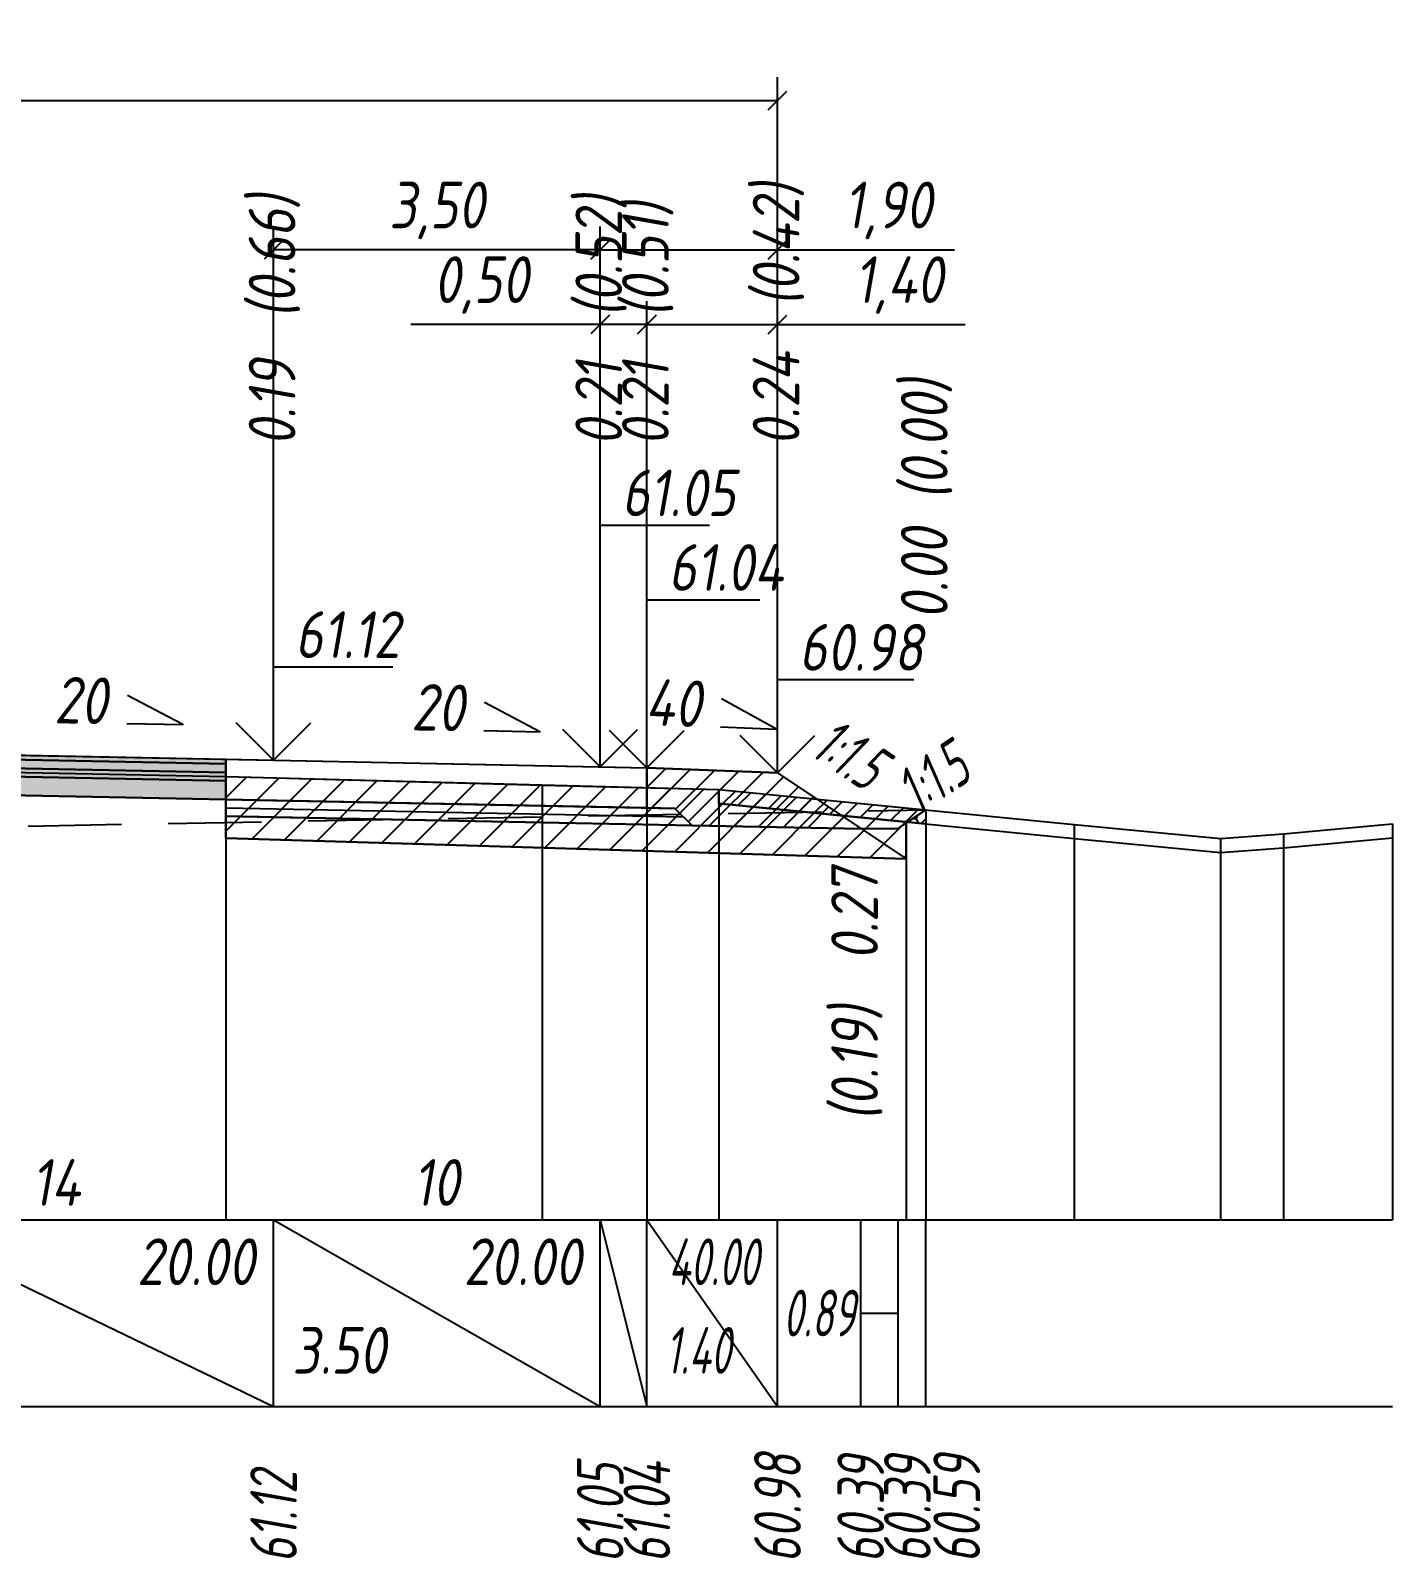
# Model space of a CAD drawing. Extents: x -717 to 1451, y -133302 to 233.
# Drawn here: x 166.4 to 239.4, y -60150.2 to -60068.3 of the extents above; entities that cross this region are included whole.
import ezdxf
from ezdxf.enums import TextEntityAlignment as Align

# ---------------------------------------------------------------- set-up
doc = ezdxf.new("R2010")
doc.units = 0
doc.linetypes.add('штриховая', pattern=[0.75, 0.5, -0.25])
for name, color, linetype in [('Интерполированный поперечник', 2, 'Continuous'), ('Код_514', 1, 'Continuous'), ('Контур_0', 7, 'Continuous'), ('Контур_2521', 7, 'Continuous'), ('Контур_2564', 7, 'Continuous'), ('Контур_2660', 7, 'Continuous'), ('Контур_2665', 7, 'Continuous'), ('Контур_400', 7, 'Continuous'), ('Контур_508', 7, 'Continuous'), ('Контур_512', 7, 'Continuous'), ('Контур_513', 7, 'Continuous'), ('Контур_818', 7, 'Continuous'), ('Красный поперечник', 1, 'Continuous'), ('Объём_2501', 7, 'Continuous'), ('Объём_2564', 7, 'Continuous'), ('Объём_2650', 7, 'Continuous'), ('Объём_2660', 7, 'Continuous'), ('Объём_2661', 7, 'Continuous'), ('Объём_2662', 7, 'Continuous'), ('Объём_2663', 7, 'Continuous'), ('Объём_2664', 7, 'Continuous'), ('Объём_2665', 7, 'Continuous'), ('Объём_2666', 7, 'Continuous'), ('Объём_2667', 7, 'Continuous'), ('Объём_2668', 7, 'Continuous'), ('Объём_2669', 7, 'Continuous'), ('Объём_2675', 7, 'Continuous'), ('Объём_2753', 7, 'Continuous'), ('Откосы', 7, 'Continuous'), ('Отметки покрытия', 7, 'Continuous'), ('Рабочие отметки', 7, 'Continuous'), ('Рабочие отметки доп.', 7, 'Continuous'), ('Слои выравнивания', 7, 'Continuous'), ('Таблица', 7, 'Continuous'), ('Уклоны проезжей части', 7, 'Continuous'), ('Черный поперечник', 3, 'Continuous')]:
    doc.layers.add(name, color=color, linetype=linetype)
for name, color, linetype, true_color in [('Контур_2540', 2, 'Continuous', 0xffff00), ('Контур_2560', 2, 'Continuous', 0xffff00), ('Контур_2561', 7, 'Continuous', 0xff8040), ('Контур_2562', 3, 'Continuous', 0x00ff00), ('Контур_2563', 7, 'Continuous', 0xff8000), ('Контур_2570', 7, 'Continuous', 0x80ff00), ('Контур_2725', 7, 'Continuous', 0x323232), ('Контур_2736', 4, 'Continuous', 0x00ffff), ('Контур_2737', 4, 'Continuous', 0x00ffff), ('Контур_2738', 4, 'Continuous', 0x00ffff), ('Контур_2739', 4, 'Continuous', 0x00ffff), ('Контур_2741', 4, 'Continuous', 0x00ffff), ('Контур_2742', 4, 'Continuous', 0x00ffff), ('Контур_2743', 4, 'Continuous', 0x00ffff), ('Контур_2744', 7, 'Continuous', 0xa4ffff), ('Контур_2745', 7, 'Continuous', 0xa4ffff), ('Контур_2747', 4, 'Continuous', 0x00ffff), ('Контур_2748', 4, 'Continuous', 0x00ffff), ('Контур_2749', 4, 'Continuous', 0x00ffff), ('Контур_2750', 4, 'Continuous', 0x00ffff), ('Контур_2751', 4, 'Continuous', 0x00ffff), ('Контур_2752', 4, 'Continuous', 0x00ffff), ('Контур_2760', 7, 'Continuous', 0x323232), ('Контур_2761', 7, 'Continuous', 0x323232), ('Контур_2762', 7, 'Continuous', 0x323232), ('Контур_2763', 7, 'Continuous', 0x323232), ('Контур_402', 7, 'Continuous', 0xff6464), ('Контур_703', 4, 'Continuous', 0x00ffff), ('Контур_705', 4, 'Continuous', 0x00ffff), ('Контур_707', 4, 'Continuous', 0x00ffff), ('Контур_720', 131, 'Continuous', 0xaaffff), ('Объём_2500', 7, 'Continuous', 0xc0c0c0), ('Объём_2520', 7, 'Continuous', 0x80ffff), ('Объём_2540', 2, 'Continuous', 0xffff00), ('Объём_2560', 2, 'Continuous', 0xffff00), ('Объём_2561', 7, 'Continuous', 0xff8040), ('Объём_2562', 3, 'Continuous', 0x00ff00), ('Объём_2563', 7, 'Continuous', 0xff8000), ('Объём_2570', 7, 'Continuous', 0x80ff00), ('Объём_2600', 7, 'Continuous', 0x808000), ('Объём_2746', 2, 'Continuous', 0xffff00)]:
    doc.layers.add(name, color=color, linetype=linetype, true_color=true_color)
doc.styles.get("Standard").update_dxf_attribs({"font": 'txt', "height": 2.5})
doc.styles.add('М', font='romand.shx', dxfattribs={"width": 0.8, "oblique": 10, "height": 2.5})
doc.dimstyles.new('ISO-25', dxfattribs={"dimtxt": 2.5, "dimasz": 2.5, "dimexe": 1.25, "dimexo": 0.625, "dimtad": 1, "dimtxsty": 'Standard', "dimcen": 2.5, "dimadec": 0, "dimazin": 0, "dimtfac": 1, "dimtmove": 0, "dimatfit": 3, "dimfxl": 1, "dimarcsym": 0})

# ---------------------------------------------------------------- blocks, each defined once
blk = doc.blocks.new('_Oblique')
at = {"color": 0, "linetype": 'ByBlock', "lineweight": -2}
blk.add_line((-0.5, -0.5), (0.5, 0.5), dxfattribs=at)
blk = doc.blocks.new('*D1438')
at = {"color": 0, "lineweight": -2, "transparency": 16777216}
for p, q in [((199.418, -60107.212), (199.418, -60082.772)), ((206.418, -60107.492), (206.418, -60082.772)), ((199.418, -60084.022), (206.418, -60084.022)), ((206.418, -60084.022), (216.461, -60084.022))]:
    blk.add_line(p, q, dxfattribs=at)
at = {"layer": 'Defpoints', "color": 0, "transparency": 16777216}
for p in [(206.418, -60084.022), (199.418, -60107.837), (206.418, -60108.117)]:
    blk.add_point(p, dxfattribs=at)
at = {"color": 0, "lineweight": -2, "transparency": 16777216, "rotation": 180}
blk.add_blockref('_Oblique', (199.418, -60084.022), dxfattribs=at)
at = {"color": 0, "lineweight": -2, "transparency": 16777216}
blk.add_blockref('_Oblique', (206.418, -60084.022), dxfattribs=at)
at = {"color": 0, "transparency": 16777216, "insert": (212.92, -60081.909), "char_height": 2.5, "width": 8.75, "attachment_point": 5, "style": 'М'}
blk.add_mtext('1,40', dxfattribs=at)
blk = doc.blocks.new('*D1440')
at = {"color": 0, "lineweight": -2, "transparency": 16777216}
for p, q in [((196.918, -60107.162), (196.918, -60082.772)), ((199.418, -60107.212), (199.418, -60082.772)), ((196.918, -60084.022), (186.78, -60084.022)), ((199.418, -60084.022), (196.918, -60084.022))]:
    blk.add_line(p, q, dxfattribs=at)
at = {"layer": 'Defpoints', "color": 0, "transparency": 16777216}
for p in [(199.418, -60084.022), (196.918, -60107.787), (199.418, -60107.837)]:
    blk.add_point(p, dxfattribs=at)
at = {"color": 0, "lineweight": -2, "transparency": 16777216, "rotation": 180}
blk.add_blockref('_Oblique', (196.918, -60084.022), dxfattribs=at)
at = {"color": 0, "lineweight": -2, "transparency": 16777216}
blk.add_blockref('_Oblique', (199.418, -60084.022), dxfattribs=at)
at = {"color": 0, "transparency": 16777216, "insert": (190.542, -60081.909), "char_height": 2.5, "width": 9.16667, "attachment_point": 5, "style": 'М'}
blk.add_mtext('0,50', dxfattribs=at)
blk = doc.blocks.new('*D1442')
at = {"color": 0, "lineweight": -2, "transparency": 16777216}
for p, q in [((179.418, -60106.812), (179.418, -60078.772)), ((196.918, -60107.162), (196.918, -60078.772)), ((196.918, -60080.022), (179.418, -60080.022))]:
    blk.add_line(p, q, dxfattribs=at)
at = {"layer": 'Defpoints', "color": 0, "transparency": 16777216}
for p in [(179.418, -60080.022), (179.418, -60107.437), (196.918, -60107.787)]:
    blk.add_point(p, dxfattribs=at)
at = {"color": 0, "lineweight": -2, "transparency": 16777216, "rotation": 180}
blk.add_blockref('_Oblique', (179.418, -60080.022), dxfattribs=at)
at = {"color": 0, "lineweight": -2, "transparency": 16777216}
blk.add_blockref('_Oblique', (196.918, -60080.022), dxfattribs=at)
at = {"color": 0, "transparency": 16777216, "insert": (188.168, -60077.909), "char_height": 2.5, "width": 9.58333, "attachment_point": 5, "style": 'М'}
blk.add_mtext('3,50', dxfattribs=at)
blk = doc.blocks.new('*D1443')
at = {"color": 0, "lineweight": -2, "transparency": 16777216}
for p, q in [((196.918, -60107.162), (196.918, -60078.772)), ((206.418, -60107.492), (206.418, -60078.772)), ((196.918, -60080.022), (206.418, -60080.022)), ((206.418, -60080.022), (215.889, -60080.022))]:
    blk.add_line(p, q, dxfattribs=at)
at = {"layer": 'Defpoints', "color": 0, "transparency": 16777216}
for p in [(196.918, -60080.022), (196.918, -60107.787), (206.418, -60108.117)]:
    blk.add_point(p, dxfattribs=at)
at = {"color": 0, "lineweight": -2, "transparency": 16777216, "rotation": 180}
blk.add_blockref('_Oblique', (196.918, -60080.022), dxfattribs=at)
at = {"color": 0, "lineweight": -2, "transparency": 16777216}
blk.add_blockref('_Oblique', (206.418, -60080.022), dxfattribs=at)
at = {"color": 0, "transparency": 16777216, "insert": (212.349, -60077.909), "char_height": 2.5, "width": 8.75, "attachment_point": 5, "style": 'М'}
blk.add_mtext('1,90', dxfattribs=at)
blk = doc.blocks.new('*D1445')
at = {"color": 0, "lineweight": -2, "transparency": 16777216}
for p, q in [((110.918, -60107.492), (110.918, -60070.772)), ((206.418, -60107.492), (206.418, -60070.772)), ((110.918, -60072.022), (206.418, -60072.022))]:
    blk.add_line(p, q, dxfattribs=at)
at = {"layer": 'Defpoints', "color": 0, "transparency": 16777216}
for p in [(206.418, -60072.022), (110.918, -60108.117), (206.418, -60108.117)]:
    blk.add_point(p, dxfattribs=at)
at = {"color": 0, "lineweight": -2, "transparency": 16777216, "rotation": 180}
blk.add_blockref('_Oblique', (110.918, -60072.022), dxfattribs=at)
at = {"color": 0, "lineweight": -2, "transparency": 16777216}
blk.add_blockref('_Oblique', (206.418, -60072.022), dxfattribs=at)
at = {"color": 0, "transparency": 16777216, "insert": (158.668, -60069.909), "char_height": 2.5, "width": 10.41667, "attachment_point": 5, "style": 'М'}
blk.add_mtext('19,10', dxfattribs=at)

msp = doc.modelspace()

# ---------------------------------------------------------------- hatches: boundary and pattern name
at = {"layer": 'Объём_2563'}
h = msp.add_hatch(dxfattribs=at)
h.set_pattern_fill('ANSI31', color=256, scale=0.3)
h.paths.add_polyline_path([(201.837, -60110.873), (200.918, -60109.954), (199.418, -60109.924), (199.418, -60107.774), (206.418, -60108.054), (210.918, -60111.054)])
at = {"layer": 'Объём_2570'}
h = msp.add_hatch(dxfattribs=at)
h.set_pattern_fill('ANSI31', color=256, scale=0.2)
h.paths.add_polyline_path([(214.357, -60110.783), (203.273, -60109.698), (203.273, -60108.948), (214.357, -60110.033)])
at = {"layer": 'Объём_2600'}
h = msp.add_hatch(dxfattribs=at)
h.set_pattern_fill('ANSI31', color=6, scale=0.4)
h.paths.add_polyline_path([(213.31, -60110.732), (213.31, -60112.649), (176.869, -60111.556), (176.869, -60108.248), (203.273, -60108.948), (203.273, -60109.698), (213.376, -60110.687)])
h = msp.add_hatch(dxfattribs=at)
h.set_pattern_fill('HONEY', color=5, scale=0.3)
h.paths.add_polyline_path([(213.376, -60110.687), (214.357, -60110.033), (214.357, -60110.783)])
at = {"layer": 'Слои выравнивания'}
for color, points in [(2, [(158.668, -60106.959), (162.545, -60107.037), (176.869, -60107.323), (176.869, -60107.573), (162.545, -60107.287), (158.668, -60107.209)]), (3, [(158.668, -60107.209), (162.545, -60107.287), (176.869, -60107.573), (176.869, -60108.023), (162.545, -60107.737), (158.668, -60107.659)]), (4, [(158.668, -60107.659), (162.545, -60107.737), (176.869, -60108.023), (176.869, -60108.473), (162.545, -60108.187), (158.668, -60108.109)]), (5, [(158.668, -60108.109), (162.545, -60108.187), (176.869, -60108.473), (176.869, -60109.473), (162.545, -60109.187), (158.668, -60109.109)])]:
    msp.add_hatch(color=color, dxfattribs=at).paths.add_polyline_path(points)

# ---------------------------------------------------------------- linework, layer by layer
at = {"layer": 'Интерполированный поперечник', "linetype": 'штриховая', "ltscale": 10, "flags": 128}
msp.add_lwpolyline([(91.284, -60112.247), (214.357, -60110.033)], dxfattribs=at)
at = {"layer": 'Код_514'}
for p, q in [((158.668, -60132), (179.418, -60142)), ((179.418, -60142), (179.418, -60132)), ((179.418, -60132), (196.918, -60142)), ((196.918, -60142), (196.918, -60132)), ((196.918, -60132), (199.418, -60142)), ((199.418, -60142), (199.418, -60132)), ((199.418, -60132), (206.418, -60142)), ((206.418, -60142), (206.418, -60132)), ((210.872, -60142), (210.872, -60132)), ((212.872, -60142), (212.872, -60132)), ((214.357, -60142), (214.357, -60132)), ((210.872, -60137), (212.872, -60137))]:
    msp.add_line(p, q, dxfattribs=at)
at = {"layer": 'Контур_0', "flags": 128}
for points in [[(176.869, -60107.323), (199.418, -60107.774), (199.418, -60109.924), (176.869, -60109.473), (176.869, -60107.323), (176.869, -60107.323)], [(206.418, -60108.054), (209.517, -60110.12), (209.517, -60110.12), (209.517, -60110.12), (209.517, -60110.12), (209.517, -60110.12), (209.517, -60110.12), (209.517, -60110.12), (209.517, -60110.12), (209.517, -60110.12), (209.517, -60110.12), (209.517, -60110.12), (209.517, -60110.12), (209.517, -60110.12), (209.517, -60110.12), (210.872, -60111.024)], [(206.418, -60108.054), (209.517, -60110.12), (209.517, -60110.12), (209.517, -60110.12), (209.517, -60110.12), (209.517, -60110.12), (209.517, -60110.12), (209.517, -60110.12), (209.517, -60110.12), (209.517, -60110.12), (209.517, -60110.12), (209.517, -60110.12), (209.517, -60110.12), (209.517, -60110.12), (209.517, -60110.12), (210.872, -60111.024), (212.872, -60111.024), (214.357, -60110.033), (214.357, -60110.033), (214.357, -60110.033), (214.357, -60110.033), (214.357, -60110.033), (214.357, -60110.033), (214.357, -60110.033), (214.357, -60110.033), (214.357, -60110.033), (214.357, -60110.033), (214.357, -60110.033), (214.357, -60110.033), (214.357, -60110.033)], [(179.418, -60109.524), (200.918, -60109.954), (201.837, -60110.873), (176.869, -60110.373), (176.869, -60109.473), (179.418, -60109.524), (179.418, -60109.524)], [(199.418, -60109.924), (200.918, -60109.954), (201.837, -60110.873), (210.918, -60111.054)]]:
    msp.add_lwpolyline(points, dxfattribs=at)
at = {"layer": 'Контур_2521', "color": 250, "flags": 128}
msp.add_lwpolyline([(176.869, -60109.923), (201.377, -60110.414)], dxfattribs=at)
at = {"layer": 'Контур_2540', "flags": 128}
msp.add_lwpolyline([(179.418, -60110.424), (210.918, -60111.054), (213.31, -60112.649), (176.869, -60111.556), (176.869, -60110.373), (179.418, -60110.424), (179.418, -60110.424)], dxfattribs=at)
at = {"layer": 'Контур_2560', "flags": 128}
msp.add_lwpolyline([(199.418, -60107.774), (206.418, -60108.054), (206.418, -60108.054), (206.418, -60108.054)], dxfattribs=at)
at = {"layer": 'Контур_2561', "flags": 128}
msp.add_lwpolyline([(199.418, -60107.774), (199.418, -60107.774), (206.418, -60108.054), (206.418, -60108.054), (199.418, -60107.774)], dxfattribs=at)
at = {"layer": 'Контур_2562', "flags": 128}
msp.add_lwpolyline([(206.418, -60108.054), (206.418, -60108.054), (206.418, -60108.054), (206.418, -60108.054), (206.418, -60108.054)], dxfattribs=at)
at = {"layer": 'Контур_2563', "flags": 128}
msp.add_lwpolyline([(201.837, -60110.873), (200.918, -60109.954), (199.418, -60109.924), (199.418, -60107.774), (206.418, -60108.054), (210.918, -60111.054), (201.837, -60110.873), (201.837, -60110.873)], dxfattribs=at)
at = {"layer": 'Контур_2564', "flags": 128}
msp.add_lwpolyline([(199.418, -60107.774), (206.418, -60108.054)], dxfattribs=at)
at = {"layer": 'Контур_2570', "flags": 128}
msp.add_lwpolyline([(80, -60112.428), (83.809, -60112.302), (89.58, -60112.135), (91.284, -60112.247), (91.284, -60112.247), (98.628, -60111.488), (110.016, -60110.607), (110.016, -60109.857), (124.735, -60108.786), (131.584, -60108.385), (155.006, -60107.834), (158.668, -60107.897), (162.545, -60107.964), (176.869, -60108.248), (193.808, -60108.701), (203.273, -60108.948), (203.273, -60109.698), (222.31, -60111.562), (230.149, -60112.323), (233.524, -60112.073), (239.357, -60111.537)], dxfattribs=at)
at = {"layer": 'Контур_2660', "flags": 128}
msp.add_lwpolyline([(176.869, -60111.556), (213.31, -60112.649)], dxfattribs=at)
at = {"layer": 'Контур_2665', "flags": 128}
msp.add_lwpolyline([(206.418, -60108.054), (206.418, -60108.054)], dxfattribs=at)
at = {"layer": 'Контур_2725', "flags": 128}
msp.add_lwpolyline([(131.584, -60109.651), (137.918, -60109.524), (155.006, -60109.183), (158.668, -60109.109), (162.545, -60109.187), (176.869, -60109.473)], dxfattribs=at)
at = {"layer": 'Контур_2736', "flags": 128}
for points in [[(206.418, -60108.054), (209.517, -60110.12)], [(209.517, -60110.12), (210.872, -60111.024)]]:
    msp.add_lwpolyline(points, dxfattribs=at)
at = {"layer": 'Контур_2737', "flags": 128}
msp.add_lwpolyline([(209.517, -60110.12), (209.517, -60110.12)], dxfattribs=at)
at = {"layer": 'Контур_2738', "flags": 128}
msp.add_lwpolyline([(209.517, -60110.12), (209.517, -60110.12)], dxfattribs=at)
at = {"layer": 'Контур_2739', "flags": 128}
msp.add_lwpolyline([(209.517, -60110.12), (209.517, -60110.12)], dxfattribs=at)
at = {"layer": 'Контур_2741', "flags": 128}
msp.add_lwpolyline([(214.357, -60110.033), (214.357, -60110.033)], dxfattribs=at)
at = {"layer": 'Контур_2742', "flags": 128}
msp.add_lwpolyline([(214.357, -60110.033), (214.357, -60110.033)], dxfattribs=at)
at = {"layer": 'Контур_2743', "flags": 128}
msp.add_lwpolyline([(214.357, -60110.033), (214.357, -60110.033)], dxfattribs=at)
at = {"layer": 'Контур_2744', "flags": 128}
msp.add_lwpolyline([(214.357, -60110.033), (214.357, -60110.033)], dxfattribs=at)
msp.add_lwpolyline([(214.357, -60110.033), (214.357, -60110.033)], dxfattribs=at)
msp.add_lwpolyline([(214.357, -60110.033), (214.357, -60110.033)], dxfattribs=at)
msp.add_lwpolyline([(214.357, -60110.033), (214.357, -60110.033)], dxfattribs=at)
msp.add_lwpolyline([(214.357, -60110.033), (214.357, -60110.033)], dxfattribs=at)
msp.add_lwpolyline([(214.357, -60110.033), (214.357, -60110.033)], dxfattribs=at)
at = {"layer": 'Контур_2745', "flags": 128}
msp.add_lwpolyline([(209.517, -60110.12), (209.517, -60110.12)], dxfattribs=at)
msp.add_lwpolyline([(209.517, -60110.12), (209.517, -60110.12)], dxfattribs=at)
msp.add_lwpolyline([(209.517, -60110.12), (209.517, -60110.12)], dxfattribs=at)
msp.add_lwpolyline([(209.517, -60110.12), (209.517, -60110.12)], dxfattribs=at)
msp.add_lwpolyline([(209.517, -60110.12), (209.517, -60110.12)], dxfattribs=at)
msp.add_lwpolyline([(209.517, -60110.12), (209.517, -60110.12)], dxfattribs=at)
at = {"layer": 'Контур_2747', "flags": 128}
msp.add_lwpolyline([(209.517, -60110.12), (209.517, -60110.12)], dxfattribs=at)
at = {"layer": 'Контур_2748', "flags": 128}
msp.add_lwpolyline([(209.517, -60110.12), (209.517, -60110.12)], dxfattribs=at)
at = {"layer": 'Контур_2749', "flags": 128}
msp.add_lwpolyline([(209.517, -60110.12), (209.517, -60110.12)], dxfattribs=at)
at = {"layer": 'Контур_2750', "flags": 128}
msp.add_lwpolyline([(214.357, -60110.033), (214.357, -60110.033)], dxfattribs=at)
at = {"layer": 'Контур_2751', "flags": 128}
msp.add_lwpolyline([(214.357, -60110.033), (214.357, -60110.033)], dxfattribs=at)
at = {"layer": 'Контур_2752', "flags": 128}
msp.add_lwpolyline([(214.357, -60110.033), (214.357, -60110.033)], dxfattribs=at)
at = {"layer": 'Контур_2760', "flags": 128}
msp.add_lwpolyline([(131.584, -60107.501), (137.918, -60107.374), (155.006, -60107.033), (158.668, -60106.959), (162.545, -60107.037), (176.869, -60107.323)], dxfattribs=at)
at = {"layer": 'Контур_2761', "flags": 128}
msp.add_lwpolyline([(131.584, -60107.751), (137.918, -60107.624), (155.006, -60107.283), (158.668, -60107.209), (162.545, -60107.287), (176.869, -60107.573)], dxfattribs=at)
at = {"layer": 'Контур_2762', "flags": 128}
msp.add_lwpolyline([(131.584, -60108.201), (137.918, -60108.074), (155.006, -60107.733), (158.668, -60107.659), (162.545, -60107.737), (176.869, -60108.023)], dxfattribs=at)
at = {"layer": 'Контур_2763', "flags": 128}
msp.add_lwpolyline([(131.584, -60108.651), (137.918, -60108.524), (155.006, -60108.183), (158.668, -60108.109), (162.545, -60108.187), (176.869, -60108.473)], dxfattribs=at)
at = {"layer": 'Контур_400', "flags": 128}
msp.add_lwpolyline([(158.668, -60106.959), (179.418, -60107.374), (196.918, -60107.724), (196.918, -60107.724), (196.918, -60107.724), (196.918, -60107.724), (196.918, -60107.724), (196.918, -60107.724), (199.418, -60107.774)], dxfattribs=at)
at = {"layer": 'Контур_402', "flags": 128}
msp.add_lwpolyline([(105, -60112.62), (131.584, -60111.822), (131.584, -60109.651), (158.668, -60109.109), (176.869, -60109.473), (176.869, -60111.556), (213.31, -60112.649)], dxfattribs=at)
at = {"layer": 'Контур_508', "flags": 128}
msp.add_lwpolyline([(105, -60112.62), (131.584, -60111.822), (131.584, -60109.651), (158.668, -60109.109), (176.869, -60109.473), (176.869, -60111.556), (213.31, -60112.649), (213.31, -60110.732), (214.357, -60110.033)], dxfattribs=at)
at = {"layer": 'Контур_512', "flags": 128}
msp.add_lwpolyline([(176.869, -60111.556), (213.31, -60112.649), (213.31, -60110.732), (214.357, -60110.033)], dxfattribs=at)
at = {"layer": 'Контур_513', "flags": 128}
msp.add_lwpolyline([(105, -60112.62), (131.584, -60111.822), (131.584, -60109.651), (158.668, -60109.109), (176.869, -60109.473), (176.869, -60111.556), (213.31, -60112.649), (213.31, -60110.732), (214.357, -60110.033)], dxfattribs=at)
at = {"layer": 'Контур_703', "flags": 128}
msp.add_lwpolyline([(206.418, -60108.054), (209.517, -60110.12)], dxfattribs=at)
at = {"layer": 'Контур_705', "flags": 128}
msp.add_lwpolyline([(209.517, -60110.12), (209.517, -60110.12)], dxfattribs=at)
at = {"layer": 'Контур_707', "flags": 128}
msp.add_lwpolyline([(212.872, -60111.024), (214.357, -60110.033)], dxfattribs=at)
at = {"layer": 'Контур_720', "flags": 128}
msp.add_lwpolyline([(210.872, -60111.024), (212.872, -60111.024)], dxfattribs=at)
at = {"layer": 'Контур_818', "flags": 128}
msp.add_lwpolyline([(105, -60110.995), (110.016, -60110.607), (110.016, -60109.857), (124.735, -60108.786), (131.584, -60108.385), (155.006, -60107.834), (158.668, -60107.897), (162.545, -60107.964), (176.869, -60108.248), (193.808, -60108.701), (203.273, -60108.948), (203.273, -60109.698), (214.357, -60110.783)], dxfattribs=at)
at = {"layer": 'Красный поперечник'}
for p, q in [((158.668, -60106.959), (179.418, -60107.374)), ((179.418, -60107.374), (196.918, -60107.724)), ((196.918, -60107.724), (199.418, -60107.774)), ((199.418, -60107.774), (206.418, -60108.054)), ((206.418, -60108.054), (210.872, -60111.024)), ((212.872, -60111.024), (214.357, -60110.033)), ((214.357, -60110.033), (214.357, -60132)), ((213.31, -60110.732), (213.31, -60132)), ((176.869, -60111.556), (176.869, -60132)), ((210.872, -60111.024), (212.872, -60111.024)), ((213.31, -60112.649), (213.31, -60132))]:
    msp.add_line(p, q, dxfattribs=at)
at = {"layer": 'Объём_2500', "flags": 128}
msp.add_lwpolyline([(176.869, -60107.323), (199.418, -60107.774), (199.418, -60109.924), (176.869, -60109.473), (176.869, -60107.323), (176.869, -60107.323)], dxfattribs=at)
at = {"layer": 'Объём_2501', "flags": 128}
msp.add_lwpolyline([(158.668, -60106.959), (179.418, -60107.374), (196.918, -60107.724), (196.918, -60107.724), (196.918, -60107.724), (196.918, -60107.724), (196.918, -60107.724), (196.918, -60107.724), (199.418, -60107.774)], dxfattribs=at)
at = {"layer": 'Объём_2520', "color": 250, "flags": 128}
msp.add_lwpolyline([(179.418, -60109.524), (200.918, -60109.954), (201.837, -60110.873), (176.869, -60110.373), (176.869, -60109.473), (179.418, -60109.524), (179.418, -60109.524)], dxfattribs=at)
at = {"layer": 'Объём_2540', "flags": 128}
msp.add_lwpolyline([(179.418, -60110.424), (210.918, -60111.054), (213.31, -60112.649), (176.869, -60111.556), (176.869, -60110.373), (179.418, -60110.424), (179.418, -60110.424)], dxfattribs=at)
at = {"layer": 'Объём_2560', "flags": 128}
msp.add_lwpolyline([(199.418, -60107.774), (206.418, -60108.054), (206.418, -60108.054), (206.418, -60108.054)], dxfattribs=at)
at = {"layer": 'Объём_2561', "flags": 128}
msp.add_lwpolyline([(199.418, -60107.774), (199.418, -60107.774), (206.418, -60108.054), (206.418, -60108.054), (199.418, -60107.774)], dxfattribs=at)
at = {"layer": 'Объём_2562', "flags": 128}
msp.add_lwpolyline([(206.418, -60108.054), (206.418, -60108.054), (206.418, -60108.054), (206.418, -60108.054), (206.418, -60108.054)], dxfattribs=at)
at = {"layer": 'Объём_2563', "color": 250, "flags": 128}
msp.add_lwpolyline([(201.837, -60110.873), (200.918, -60109.954), (199.418, -60109.924), (199.418, -60107.774), (206.418, -60108.054), (210.918, -60111.054), (201.837, -60110.873), (201.837, -60110.873)], dxfattribs=at)
at = {"layer": 'Объём_2564', "flags": 128}
msp.add_lwpolyline([(199.418, -60107.774), (206.418, -60108.054)], dxfattribs=at)
at = {"layer": 'Объём_2570', "flags": 128}
msp.add_lwpolyline([(214.357, -60110.783), (203.273, -60109.698), (203.273, -60108.948), (214.357, -60110.033), (214.357, -60110.783), (214.357, -60110.783)], dxfattribs=at)
at = {"layer": 'Объём_2600', "color": 5, "flags": 128}
msp.add_lwpolyline([(213.376, -60110.687), (214.357, -60110.033), (214.357, -60110.783), (213.376, -60110.687), (213.376, -60110.687)], dxfattribs=at)
at = {"layer": 'Объём_2650', "color": 6, "flags": 128}
msp.add_lwpolyline([(213.31, -60110.732), (213.31, -60112.649), (176.869, -60111.556), (176.869, -60108.248), (203.273, -60108.948), (203.273, -60109.698), (213.376, -60110.687), (213.31, -60110.732), (213.31, -60110.732)], dxfattribs=at)
at = {"layer": 'Объём_2660', "flags": 128}
msp.add_lwpolyline([(176.869, -60111.556), (213.31, -60112.649)], dxfattribs=at)
at = {"layer": 'Объём_2661', "flags": 128}
msp.add_lwpolyline([(206.418, -60108.054), (209.517, -60110.12), (210.872, -60111.024)], dxfattribs=at)
at = {"layer": 'Объём_2662', "flags": 128}
msp.add_lwpolyline([(212.872, -60111.024), (214.357, -60110.033)], dxfattribs=at)
at = {"layer": 'Объём_2663', "flags": 128}
msp.add_lwpolyline([(210.872, -60111.024), (212.872, -60111.024)], dxfattribs=at)
at = {"layer": 'Объём_2664', "flags": 128}
msp.add_lwpolyline([(210.872, -60111.024), (212.872, -60111.024)], dxfattribs=at)
at = {"layer": 'Объём_2665', "flags": 128}
msp.add_lwpolyline([(206.418, -60108.054), (206.418, -60108.054)], dxfattribs=at)
at = {"layer": 'Объём_2666', "flags": 128}
for points in [[(206.418, -60108.054), (209.517, -60110.12)], [(209.517, -60110.12), (210.872, -60111.024)]]:
    msp.add_lwpolyline(points, dxfattribs=at)
at = {"layer": 'Объём_2667', "flags": 128}
for points in [[(209.517, -60110.12), (209.517, -60110.12)], [(214.357, -60110.033), (214.357, -60110.033)]]:
    msp.add_lwpolyline(points, dxfattribs=at)
at = {"layer": 'Объём_2668', "flags": 128}
for points in [[(209.517, -60110.12), (209.517, -60110.12)], [(214.357, -60110.033), (214.357, -60110.033)]]:
    msp.add_lwpolyline(points, dxfattribs=at)
at = {"layer": 'Объём_2669', "flags": 128}
for points in [[(209.517, -60110.12), (209.517, -60110.12)], [(214.357, -60110.033), (214.357, -60110.033)]]:
    msp.add_lwpolyline(points, dxfattribs=at)
at = {"layer": 'Объём_2675', "flags": 128}
for points in [[(209.517, -60110.12), (209.517, -60110.12)], [(209.517, -60110.12), (209.517, -60110.12)], [(209.517, -60110.12), (209.517, -60110.12)], [(209.517, -60110.12), (209.517, -60110.12)], [(209.517, -60110.12), (209.517, -60110.12)], [(209.517, -60110.12), (209.517, -60110.12)], [(214.357, -60110.033), (214.357, -60110.033)], [(214.357, -60110.033), (214.357, -60110.033)], [(214.357, -60110.033), (214.357, -60110.033)], [(214.357, -60110.033), (214.357, -60110.033)], [(214.357, -60110.033), (214.357, -60110.033)], [(214.357, -60110.033), (214.357, -60110.033)]]:
    msp.add_lwpolyline(points, dxfattribs=at)
at = {"layer": 'Объём_2746', "flags": 128}
msp.add_lwpolyline([(213.31, -60112.649), (176.869, -60111.556), (176.869, -60108.248), (203.273, -60108.948), (203.273, -60109.698), (209.85, -60110.342), (210.872, -60111.024), (212.872, -60111.024), (213.31, -60110.732), (213.31, -60112.649), (213.31, -60112.649)], dxfattribs=at)
at = {"layer": 'Объём_2753', "flags": 128}
msp.add_lwpolyline([(176.869, -60107.323), (176.869, -60107.323)], dxfattribs=at)
at = {"layer": 'Откосы', "color": 1, "flags": 128}
for points in [[(171.557, -60105.4), (174.556, -60105.46), (171.587, -60103.901)], [(190.682, -60105.783), (193.681, -60105.843), (190.712, -60104.283)], [(203.359, -60105.59), (206.357, -60105.71), (203.419, -60104.091)]]:
    msp.add_lwpolyline(points, dxfattribs=at)
at = {"layer": 'Отметки покрытия', "color": 1}
for p, q in [((196.918, -60107.724), (196.918, -60094.774)), ((196.918, -60094.774), (202.768, -60094.774)), ((199.418, -60107.774), (199.418, -60098.774)), ((199.418, -60098.774), (205.468, -60098.774)), ((179.418, -60107.374), (179.418, -60102.374)), ((179.418, -60102.374), (185.818, -60102.374)), ((206.418, -60108.054), (206.418, -60103.054)), ((206.418, -60103.054), (213.718, -60103.054)), ((179.418, -60107.374), (177.418, -60105.374)), ((179.418, -60107.374), (181.418, -60105.374)), ((196.918, -60107.724), (194.918, -60105.724)), ((196.918, -60107.724), (198.918, -60105.724)), ((199.418, -60107.774), (197.418, -60105.774)), ((199.418, -60107.774), (201.418, -60105.774)), ((206.418, -60108.054), (204.418, -60106.054)), ((206.418, -60108.054), (208.418, -60106.054))]:
    msp.add_line(p, q, dxfattribs=at)
at = {"layer": 'Слои выравнивания'}
for p, q in [((176.869, -60107.323), (176.869, -60132)), ((199.418, -60107.774), (199.418, -60132))]:
    msp.add_line(p, q, dxfattribs=at)
at = {"layer": 'Слои выравнивания', "color": 2, "flags": 128}
msp.add_lwpolyline([(158.668, -60106.959), (162.545, -60107.037), (176.869, -60107.323), (176.869, -60107.573), (162.545, -60107.287), (158.668, -60107.209)], close=True, dxfattribs=at)
at = {"layer": 'Слои выравнивания', "color": 3, "flags": 128}
msp.add_lwpolyline([(158.668, -60107.209), (162.545, -60107.287), (176.869, -60107.573), (176.869, -60108.023), (162.545, -60107.737), (158.668, -60107.659)], close=True, dxfattribs=at)
at = {"layer": 'Слои выравнивания', "color": 4, "flags": 128}
msp.add_lwpolyline([(158.668, -60107.659), (162.545, -60107.737), (176.869, -60108.023), (176.869, -60108.473), (162.545, -60108.187), (158.668, -60108.109)], close=True, dxfattribs=at)
at = {"layer": 'Слои выравнивания', "color": 5, "flags": 128}
msp.add_lwpolyline([(158.668, -60108.109), (162.545, -60108.187), (176.869, -60108.473), (176.869, -60109.473), (162.545, -60109.187), (158.668, -60109.109)], close=True, dxfattribs=at)
at = {"layer": 'Таблица'}
for p, q in [((80, -60132), (239.357, -60132)), ((80, -60142), (239.357, -60142))]:
    msp.add_line(p, q, dxfattribs=at)
at = {"layer": 'Черный поперечник', "color": 7}
for p, q in [((176.869, -60108.248), (176.869, -60132)), ((193.808, -60108.701), (193.808, -60132)), ((203.273, -60108.948), (203.273, -60132)), ((222.31, -60110.812), (222.31, -60132)), ((239.357, -60110.787), (239.357, -60132)), ((230.149, -60111.573), (230.149, -60132)), ((233.524, -60111.323), (233.524, -60132))]:
    msp.add_line(p, q, dxfattribs=at)
at = {"layer": 'Черный поперечник', "flags": 128}
msp.add_lwpolyline([(80, -60111.678), (83.809, -60111.552), (89.58, -60111.385), (91.284, -60111.497), (98.628, -60110.738), (110.016, -60109.857), (124.735, -60108.786), (131.584, -60108.385), (155.006, -60107.834), (158.668, -60107.897), (162.545, -60107.964), (176.869, -60108.248), (193.808, -60108.701), (203.273, -60108.948), (222.31, -60110.812), (230.149, -60111.573), (233.524, -60111.323), (239.357, -60110.787)], dxfattribs=at)

# ---------------------------------------------------------------- texts
at = {"layer": 'Код_514', "style": 'М', "oblique": 10}
for s, width, p in [('20.00', 0.8, (178.418, -60133)), ('20.00', 0.8, (195.918, -60133)), ('40.00', 0.6, (205.418, -60133))]:
    msp.add_text(s, height=2.5, dxfattribs=dict(at, width=width)).set_placement(p, align=Align.TOP_RIGHT)
at = {"layer": 'Код_514', "style": 'М', "oblique": 10, "width": 0.6}
msp.add_text('0.89', height=2.5, dxfattribs=at).set_placement((208.645, -60137), align=Align.MIDDLE_CENTER)
at = {"layer": 'Код_514', "style": 'М', "oblique": 10}
for s, width, p in [('3.50', 0.8, (180.418, -60141)), ('1.40', 0.6, (200.418, -60141))]:
    msp.add_text(s, height=2.5, dxfattribs=dict(at, width=width)).set_placement(p, align=Align.BOTTOM_LEFT)
at = {"layer": 'Код_514', "style": 'М', "oblique": 10, "width": 0.7}
for s, p in [('60.98', (206.418, -60150.382)), ('60.39', (210.872, -60150.382)), ('60.39', (213.372, -60150.382)), ('60.59', (216.016, -60150.382)), ('61.12', (179.418, -60150.382)), ('61.05', (196.918, -60150.382)), ('61.04', (199.418, -60150.382))]:
    msp.add_text(s, height=2.5, rotation=90, dxfattribs=at).set_placement(p, align=Align.MIDDLE_LEFT)
at = {"layer": 'Отметки покрытия', "color": 1, "style": 'М', "oblique": 10, "width": 0.8}
for s, p in [('61.05', (198.059, -60095.043)), ('61.04', (200.559, -60099.043)), ('61.12', (180.559, -60102.643)), ('60.98', (207.559, -60103.323))]:
    msp.add_text(s, height=2.5, dxfattribs=at).set_placement(p, align=Align.BOTTOM_LEFT)
at = {"layer": 'Рабочие отметки', "color": 1, "style": 'М', "oblique": 10, "width": 0.8}
for s, p in [('0.24', (206.34, -60090.524)), ('0.19', (179.34, -60090.524)), ('0.21', (196.84, -60090.524)), ('0.21', (199.34, -60090.524)), ('0.00', (214.279, -60099.826))]:
    msp.add_text(s, height=2.5, rotation=90, dxfattribs=at).set_placement(p, align=Align.MIDDLE_LEFT)
msp.add_text('0.27', height=2.5, rotation=90, dxfattribs=at).set_placement((210.544, -60113.17), align=Align.MIDDLE_RIGHT)
at = {"layer": 'Рабочие отметки доп.', "color": 1, "style": 'М', "oblique": 10, "width": 0.8}
for s, p in [('(0.42)', (206.34, -60083.024)), ('(0.66)', (179.34, -60083.674)), ('(0.52)', (196.84, -60083.624)), ('(0.51)', (199.34, -60083.624)), ('(0.00)', (214.279, -60093.403))]:
    msp.add_text(s, height=2.5, rotation=90, dxfattribs=at).set_placement(p, align=Align.MIDDLE_LEFT)
msp.add_text('(0.19)', height=2.5, rotation=90, dxfattribs=at).set_placement((210.544, -60120.52), align=Align.MIDDLE_RIGHT)
at = {"layer": 'Слои выравнивания', "style": 'М', "oblique": 10, "width": 0.8}
for s, p in [('14', (167.769, -60132)), ('10', (188.144, -60132))]:
    msp.add_text(s, height=2.5, dxfattribs=at).set_placement(p, align=Align.BOTTOM_CENTER)
at = {"layer": 'Уклоны проезжей части', "color": 1, "style": 'М', "oblique": 10}
for s, rotation, width, p in [('20', 358.85423, 0.8, (169.063, -60106.167)), ('20', 358.85423, 0.8, (188.188, -60106.55)), ('40', 357.70938, 0.8, (200.767, -60106.306)), ('1:1.5', 326.30994, 0.6, (209.2, -60108.707)), ('1:1.5', 33.69007, 0.6, (215.851, -60109.964))]:
    msp.add_text(s, height=2.5, rotation=rotation, dxfattribs=dict(at, width=width)).set_placement(p, align=Align.BOTTOM_CENTER)

# ---------------------------------------------------------------- dimensions: what is measured, and where the dimension line sits
at = {"color": 5}
dim = msp.add_linear_dim(base=(206.418, -60072.022), p1=(110.918, -60108.117), p2=(206.418, -60108.117), angle=180, dimstyle='ISO-25', override={"dimasz": 1, "dimlfac": 0.2, "dimzin": 0, "dimtxsty": 'М', "dimblk1": 'Oblique', "dimblk2": 'Oblique', "dimsah": 1}, dxfattribs=at)
dim.commit()
dim.dimension.update_dxf_attribs({"geometry": '*D1445', "text_midpoint": (158.668, -60069.909)})
dim = msp.add_linear_dim(base=(179.418, -60080.022), p1=(196.918, -60107.787), p2=(179.418, -60107.437), dimstyle='ISO-25', override={"dimasz": 1, "dimlfac": 0.2, "dimzin": 0, "dimtxsty": 'М', "dimblk1": 'Oblique', "dimblk2": 'Oblique', "dimsah": 1}, dxfattribs=at)
dim.commit()
dim.dimension.update_dxf_attribs({"geometry": '*D1442', "text_midpoint": (188.168, -60077.909)})
dim = msp.add_linear_dim(base=(196.918, -60080.022), p1=(206.418, -60108.117), p2=(196.918, -60107.787), dimstyle='ISO-25', override={"dimasz": 1, "dimlfac": 0.2, "dimzin": 0, "dimtxsty": 'М', "dimblk1": 'Oblique', "dimblk2": 'Oblique', "dimsah": 1}, dxfattribs=at)
dim.commit()
dim.dimension.update_dxf_attribs({"geometry": '*D1443', "text_midpoint": (212.349, -60080.022), "dimtype": 160})
for base, p1, p2, picture, middle in [((199.418, -60084.022), (196.918, -60107.787), (199.418, -60107.837), '*D1440', (190.542, -60084.022)), ((206.418, -60084.022), (199.418, -60107.837), (206.418, -60108.117), '*D1438', (212.92, -60084.022))]:
    dim = msp.add_linear_dim(base=base, p1=p1, p2=p2, angle=180, dimstyle='ISO-25', override={"dimasz": 1, "dimlfac": 0.2, "dimzin": 0, "dimtxsty": 'М', "dimblk1": 'Oblique', "dimblk2": 'Oblique', "dimsah": 1}, dxfattribs=at)
    dim.commit()
    dim.dimension.update_dxf_attribs({"geometry": picture, "text_midpoint": middle, "dimtype": 160})

doc.saveas('drawing.dxf')
